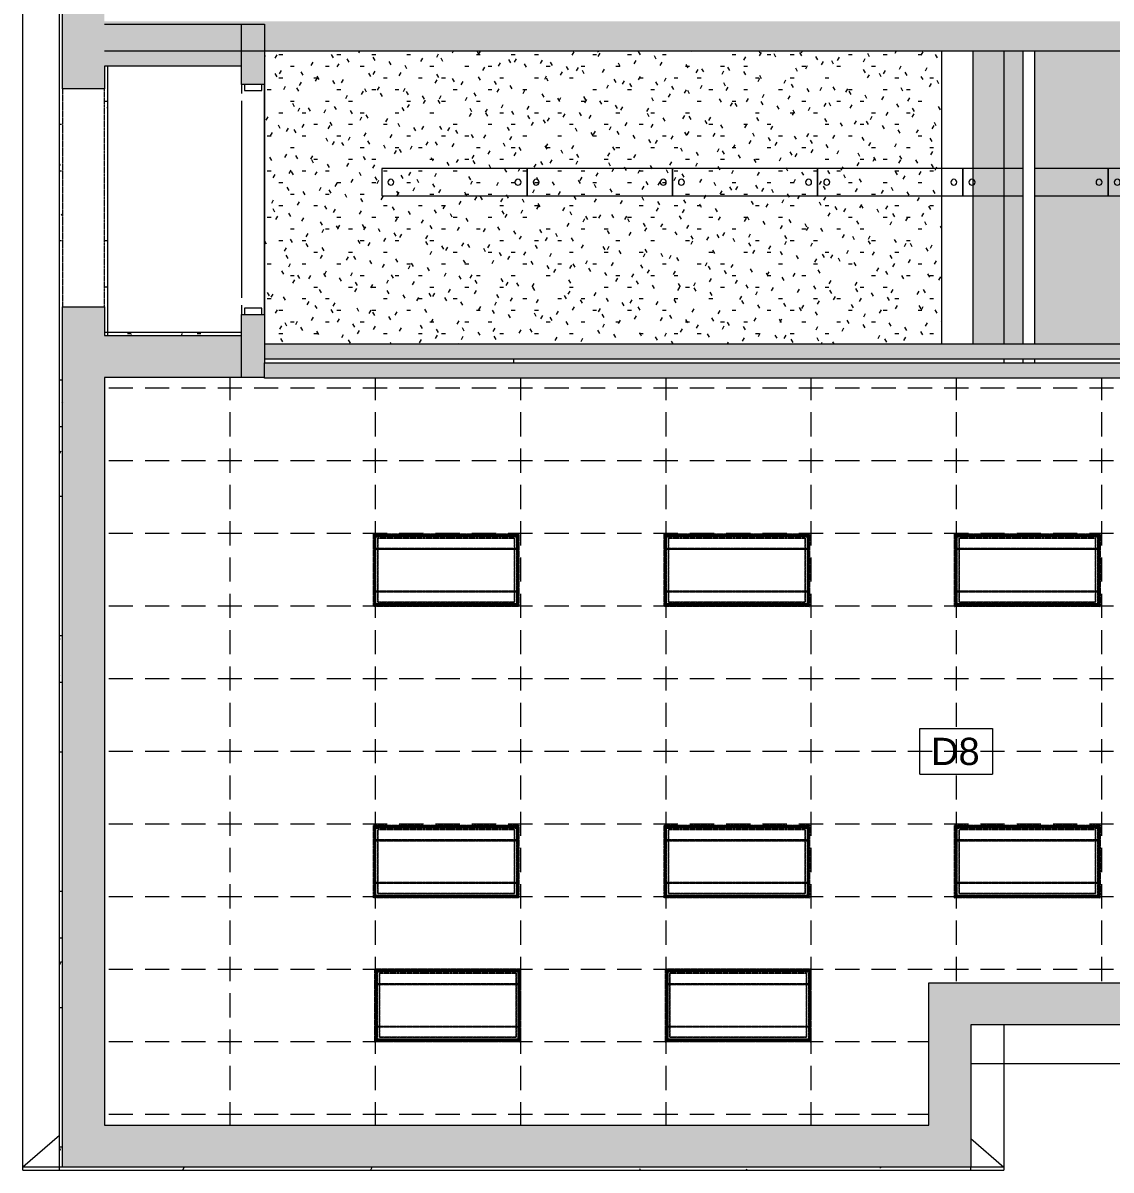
# Model space of a CAD drawing. Header units: inches. Extents: x 741 to 4565, y -315 to 887.
# Drawn here: x 2377 to 2736.5, y -161.2 to 217.8 of the extents above; entities that cross this region are included whole.
import ezdxf

# ---------------------------------------------------------------- set-up
doc = ezdxf.new("R2010")
doc.units = ezdxf.units.IN
doc.header["$MEASUREMENT"] = 0
for name, pattern in [('Dash 1_16_', [0.125, 0.0625, -0.0625]), ('Demolished', [0.1875, 0.125, -0.0625]), ('Overhead', [0.15625, 0.09375, -0.0625])]:
    doc.linetypes.add(name, pattern=pattern)
for name, color, linetype, lineweight in [('A-ANNO-KEYN', 231, 'Continuous', 9), ('A-DETL', 90, 'Continuous', 9), ('A-DETL-GENF', 92, 'Continuous', 9), ('A-DETL-MBND', 5, 'Continuous', 13), ('A-DETL-MEDM', 33, 'Continuous', 13), ('A-DOOR', 31, 'Continuous', 13), ('A-DOOR-FRAM', 31, 'Continuous', 20), ('A-WALL', 113, 'Continuous', 13), ('A-WALL-PATT', 111, 'Continuous', 13), ('E-LITE-EQPM', 33, 'Demolished', 9), ('I-WALL', 2, 'Continuous', 13)]:
    doc.layers.add(name, color=color, linetype=linetype, lineweight=lineweight)
doc.styles.add('Arial', font='arial.ttf', dxfattribs={"height": 9})
pattern_1 = [(0, (0, 0), (30.72, 7.68), [1.267, -21.773, 1.267, -21.773, -122.88]), (0, (0, 0), (30.72, 7.68), [-46.08, 1.267, -44.813, 1.267, -21.773, -53.76]), (0, (0, 0), (30.72, 7.68), [-115.2, 1.267, -14.093, 1.267, -37.133]), (120, (11.52, 3.84), (-22.011075, 22.7643), [1.267, -21.773, 1.267, -21.773, -122.88]), (120, (11.52, 3.84), (-22.011075, 22.7643), [-46.08, 1.267, -44.813, 1.267, -21.773, -53.76]), (120, (11.52, 3.84), (-22.011075, 22.7643), [-115.2, 1.267, -14.093, 1.267, -37.133]), (240, (15.36, 19.2), (-8.708925, -30.4443), [1.267, -21.773, 1.267, -21.773, -122.88]), (240, (15.36, 19.2), (-8.708925, -30.4443), [-46.08, 1.267, -44.813, 1.267, -21.773, -53.76]), (240, (15.36, 19.2), (-8.708925, -30.4443), [-115.2, 1.267, -14.093, 1.267, -37.133])]
pattern_2 = [(0, (3425.421, 0), (15.36, 3.84), [1.267, -10.253, 1.267, -10.253, -61.44]), (0, (3425.421, 0), (15.36, 3.84), [-23.04, 1.267, -21.773, 1.267, -10.253, -26.88]), (0, (3425.421, 0), (15.36, 3.84), [-57.6, 1.267, -6.413, 1.267, -17.933]), (120, (3431.181, 1.92), (-11.005538, 11.38215), [1.267, -10.253, 1.267, -10.253, -61.44]), (120, (3431.181, 1.92), (-11.005538, 11.38215), [-23.04, 1.267, -21.773, 1.267, -10.253, -26.88]), (120, (3431.181, 1.92), (-11.005538, 11.38215), [-57.6, 1.267, -6.413, 1.267, -17.933]), (240, (3433.101, 9.6), (-4.354462, -15.22215), [1.267, -10.253, 1.267, -10.253, -61.44]), (240, (3433.101, 9.6), (-4.354462, -15.22215), [-23.04, 1.267, -21.773, 1.267, -10.253, -26.88]), (240, (3433.101, 9.6), (-4.354462, -15.22215), [-57.6, 1.267, -6.413, 1.267, -17.933])]

# ---------------------------------------------------------------- blocks, each defined once
blk = doc.blocks.new('Basic Wall _ Exterior - Brick and CMU on MTL_ Stud - ___-6877941-FIRST FLOOR RCP DEMO')
at = {"layer": 'A-WALL-PATT', "lineweight": 9}
h = blk.add_hatch(dxfattribs=at)
h.set_pattern_fill('FP_4', color=256, style=0, pattern_type=2)
h.set_pattern_definition(pattern_1)
h.paths.add_polyline_path([(-1036.32, -161.22), (-735.22, -161.22), (-735.22, -160.22), (-1035.32, -160.22)], flags=0)
at = {"layer": 'A-WALL', "lineweight": 9}
for p, q in [((-1036.32, -161.22), (-735.22, -161.22)), ((-735.22, -161.22), (-735.22, -160.22))]:
    blk.add_line(p, q, dxfattribs=at)
blk = doc.blocks.new('Basic Wall _ Exterior - Brick and CMU on MTL_ Stud - ___-6877947-FIRST FLOOR RCP DEMO')
at = {"layer": 'A-WALL-PATT', "lineweight": 9}
h = blk.add_hatch(dxfattribs=at)
h.set_pattern_fill('FP_4', color=256, style=0, pattern_type=2)
h.set_pattern_definition(pattern_1)
h.paths.add_polyline_path([(-1036.32, -161.22), (-1035.32, -160.22), (-1035.32, 480.91), (-1036.32, 480.91), (-1036.32, -160.22)], flags=0)
h.paths.add_polyline_path([(-1021.45, 114.56), (-1020.32, 114.56), (-1020.32, 203.49), (-1021.45, 203.49), (-1021.45, 117.27)], flags=0)
at = {"layer": 'A-WALL', "lineweight": 9}
for p, q in [((-1035.32, 480.91), (-1036.32, 480.91)), ((-1036.32, -161.22), (-1036.32, 480.91)), ((-1020.32, 114.56), (-1020.32, 203.49))]:
    blk.add_line(p, q, dxfattribs=at)
blk = doc.blocks.new('Basic Wall _ Exterior - Brick and CMU on MTL_ Stud - ___-6877953-FIRST FLOOR RCP DEMO')
at = {"layer": 'A-WALL-PATT', "lineweight": 9}
h = blk.add_hatch(dxfattribs=at)
h.set_pattern_fill('FP_4', color=256, style=0, pattern_type=2)
h.set_pattern_definition(pattern_1)
h.paths.add_polyline_path([(-976.21, 114.56), (-976.21, 115.56), (-1021.45, 115.56), (-1021.45, 114.56), (-1012.8, 114.56)], flags=0)
at = {"layer": 'A-WALL', "lineweight": 9}
blk.add_line((-976.21, 115.56), (-1021.45, 115.56), dxfattribs=at)
blk = doc.blocks.new('Door-Exterior-Double-Two_Lite - 72_ x 80_-7116274-FIRST FLOOR RCP DEMO')
at = {"layer": 'A-DOOR-FRAM', "color": 8}
for p, q in [((-36, 3.0625), (-38, 3.0625)), ((-38, 3.0625), (-38, -2.6875)), ((-36, -2.6875), (-36, 3.0625)), ((36, 3.0625), (36, -2.6875)), ((38, 3.0625), (36, 3.0625)), ((38, -2.6875), (38, 3.0625)), ((-38, -2.6875), (-36, -2.6875)), ((36, -2.6875), (38, -2.6875))]:
    blk.add_line(p, q, dxfattribs=at)
blk = doc.blocks.new('Door-Opening - 72_ x 84_-6876858-FIRST FLOOR RCP DEMO')
at = {"layer": 'A-DETL-GENF', "linetype": 'Overhead'}
for p, q in [((35.68, 6.94), (-36.32, 6.94)), ((-36.32, -6.94), (35.68, -6.94))]:
    blk.add_line(p, q, dxfattribs=at)
at = {"layer": 'A-DETL-MEDM', "lineweight": 20}
for p, q in [((-36.32, 6.94), (-36.32, -6.94)), ((35.68, -6.94), (35.68, 6.94))]:
    blk.add_line(p, q, dxfattribs=at)
blk = doc.blocks.new('Pendant Light - Linear - 2 Lamp - 48_ - 277V-6966244-FIRST FLOOR RCP DEMO')
at = {"layer": 'A-DETL-MBND', "lineweight": 9}
for p, q in [((-24, 4.5), (-24, -4.5)), ((24, 4.5), (-24, 4.5)), ((24, -4.5), (24, 4.5)), ((-24, -4.5), (24, -4.5))]:
    blk.add_line(p, q, dxfattribs=at)
for centre, start, end in [((-21, 0), 360, 180), ((-21, 0), 180, 0), ((21, 0), 0, 180), ((21, 0), 180, 360)]:
    blk.add_arc(centre, 1, start, end, dxfattribs=at)
blk = doc.blocks.new('Pendant Light - Linear - 2 Lamp - 48_ - 277V-V3-FIRST FLOOR RCP DEMO')
at = {"layer": 'A-DETL-MBND', "lineweight": 9}
for p, q in [((-24, 4.5), (-24, -4.5)), ((-4.19, 4.5), (-24, 4.5)), ((24, 4.5), (-0.19, 4.5)), ((24, -4.5), (24, 4.5)), ((-24, -4.5), (-4.19, -4.5)), ((-0.19, -4.5), (24, -4.5))]:
    blk.add_line(p, q, dxfattribs=at)
for centre, start, end in [((-21, 0), 360, 180), ((-21, 0), 180, 0), ((21, 0), 0, 180), ((21, 0), 180, 360)]:
    blk.add_arc(centre, 1, start, end, dxfattribs=at)
blk = doc.blocks.new('L-Recessed-Axis-Duo - 2 x 4-V18-FIRST FLOOR RCP DEMO')
at = {"layer": 'A-DETL', "linetype": 'Dash 1_16_'}
for p, q in [((-24.03, 12.03), (-24.03, -12.03)), ((24.03, 12.03), (-24.03, 12.03)), ((-23.7, -11.7), (-23.7, 11.7)), ((-23.7, 11.7), (23.7, 11.7)), ((-23.7, 11.7), (-23.7, -11.7)), ((23.7, 11.7), (-23.7, 11.7)), ((-23.7, 11.7), (-23.7, -11.7)), ((23.7, 11.7), (-23.7, 11.7)), ((23.38, 11.38), (-23.37, 11.38)), ((-23.37, 11.32), (-23.37, 11.38)), ((-23.37, 11.38), (-23.37, 11.36)), ((23.38, 11.36), (23.38, 11.38)), ((23.38, 11.38), (23.38, 11.32)), ((23.7, 11.7), (23.7, -11.7)), ((23.7, -11.7), (23.7, 11.7)), ((23.7, -11.7), (23.7, 11.7)), ((24.03, -12.03), (24.03, 12.03)), ((-23.37, 11.36), (-23.37, 11.28)), ((-23.37, 11.26), (-23.37, 11.32)), ((-23.37, 11.25), (-23.37, 11.31)), ((-23.37, 11.31), (-23.37, 11.3)), ((-23.37, 11.2), (-23.37, 11.31)), ((-23.37, 11.31), (-23.37, 11.3)), ((-23.37, 11.31), (23.38, 11.31)), ((-23.37, 11.31), (23.38, 11.31)), ((-23.37, 11.3), (-23.37, 11.23)), ((-23.37, 11.3), (-23.37, 11.19)), ((-23.37, 11.3), (23.38, 11.3)), ((-23.37, 11.3), (23.38, 11.3)), ((-23.37, 11.28), (-23.37, 11.22)), ((-23.37, 11.21), (-23.37, 11.28)), ((-23.37, 11.28), (-23.37, 11.27)), ((-23.37, 11.28), (23.38, 11.28)), ((-23.37, 11.27), (-23.37, 11.2)), ((-23.37, 11.27), (23.38, 11.27)), ((-23.37, 11.2), (-23.37, 11.26)), ((-23.37, 11.26), (-23.37, 11.14)), ((-23.37, 11.14), (-23.37, 11.26)), ((-23.37, 11.26), (23.38, 11.26)), ((-23.37, 11.26), (23.38, 11.26)), ((-23.37, 11.25), (-23.37, 11.21)), ((-23.37, 6.92), (-23.37, 11.25)), ((23.38, 11.25), (-23.37, 11.25)), ((-23.37, 11.25), (23.38, 11.25)), ((-23.37, 11.19), (-23.37, 11.25)), ((-23.37, 11.25), (23.38, 11.25)), ((-23.37, 11.23), (-23.37, 11.2)), ((-23.37, 11.23), (23.38, 11.23)), ((-23.37, 11.22), (-23.37, 11.19)), ((-23.37, 11.21), (-23.37, 11.19)), ((-23.37, 11.21), (23.38, 11.21)), ((-23.37, 11.19), (-23.37, 11.21)), ((-23.37, 11.21), (23.38, 11.21)), ((-23.37, 11.18), (-23.37, 11.2)), ((-23.37, 11.2), (-23.37, 11.14)), ((-23.37, 11.2), (23.38, 11.2)), ((-23.37, 11.2), (23.38, 11.2)), ((-23.37, 11.19), (-23.37, 11.15)), ((-23.37, 11.19), (23.38, 11.19)), ((-23.37, 11.19), (23.38, 11.19)), ((-23.37, 11.15), (-23.37, 11.18)), ((23.38, 11.18), (-23.37, 11.18)), ((-23.37, 11.17), (23.38, 11.17)), ((-23.37, 11.16), (23.38, 11.16)), ((-23.37, 11.15), (-23.37, 11.12)), ((-23.37, 11.15), (23.38, 11.15)), ((-23.37, 11.14), (-23.37, 11.15)), ((-23.37, 11.15), (23.38, 11.15)), ((-23.37, 11.14), (-23.37, 11.06)), ((-23.37, 11.06), (-23.37, 11.14)), ((-23.37, 11.14), (23.38, 11.14)), ((-23.37, 11.14), (23.38, 11.14)), ((-23.37, 11.14), (23.38, 11.14)), ((-23.37, 11.14), (23.38, 11.14)), ((-23.37, 11.12), (-23.37, 7.07)), ((-23.37, 11.12), (23.38, 11.12)), ((-23.37, 11.06), (23.38, 11.06)), ((-23.37, 11.06), (23.38, 11.06)), ((-23.32, -11.32), (-23.32, 11.32)), ((-23.32, 11.32), (23.32, 11.32)), ((23.32, 11.32), (-23.32, 11.32)), ((-23.32, 11.32), (-23.32, -11.32)), ((-22.57, -10.57), (-22.57, 10.57)), ((-22.57, 10.57), (22.57, 10.57)), ((22.57, 10.57), (-22.57, 10.57)), ((-22.57, 10.57), (-22.57, -10.57)), ((22.57, 10.57), (22.57, -10.57)), ((22.57, -10.57), (22.57, 10.57)), ((23.32, 11.32), (23.32, -11.32)), ((23.32, -11.32), (23.32, 11.32)), ((23.38, 11.28), (23.38, 11.36)), ((23.38, 11.32), (23.38, 11.26)), ((23.38, 11.3), (23.38, 11.31)), ((23.38, 11.31), (23.38, 11.2)), ((23.38, 11.3), (23.38, 11.31)), ((23.38, 11.31), (23.38, 11.25)), ((23.38, 11.19), (23.38, 11.3)), ((23.38, 11.23), (23.38, 11.3)), ((23.38, 11.27), (23.38, 11.28)), ((23.38, 11.28), (23.38, 11.21)), ((23.38, 11.22), (23.38, 11.28)), ((23.38, 11.2), (23.38, 11.27)), ((23.38, 11.26), (23.38, 11.14)), ((23.38, 11.14), (23.38, 11.26)), ((23.38, 11.26), (23.38, 11.2)), ((23.38, 11.25), (23.38, 6.92)), ((23.38, 11.21), (23.38, 11.25)), ((23.38, 11.25), (23.38, 11.19)), ((23.38, 11.2), (23.38, 11.23)), ((23.38, 11.19), (23.38, 11.22)), ((23.38, 11.19), (23.38, 11.21)), ((23.38, 11.21), (23.38, 11.19)), ((23.38, 11.14), (23.38, 11.2)), ((23.38, 11.2), (23.38, 11.18)), ((23.38, 11.15), (23.38, 11.19)), ((23.38, 11.18), (23.38, 11.15)), ((23.38, 11.12), (23.38, 11.15)), ((23.38, 11.15), (23.38, 11.14)), ((23.38, 11.14), (23.38, 11.06)), ((23.38, 11.06), (23.38, 11.14)), ((23.38, 7.07), (23.38, 11.12)), ((-23.37, 7.14), (-23.37, 7.15)), ((-23.37, 7.15), (-23.37, 7.07)), ((-23.37, 7.15), (23.38, 7.15)), ((-23.37, 7.06), (-23.37, 7.14)), ((23.38, 7.14), (-23.37, 7.14)), ((23.38, 7.09), (-23.37, 7.09)), ((-23.37, 7.07), (-23.37, 7.04)), ((-23.37, 7.07), (23.38, 7.07)), ((23.38, 7.07), (-23.37, 7.07)), ((-23.37, 7.07), (-23.37, 7.01)), ((-23.37, 7.07), (23.38, 7.07)), ((-23.37, 7.03), (-23.37, 7.06)), ((-23.37, 7.06), (-23.37, 6.95)), ((-23.37, 7.04), (-23.37, 7.06)), ((-23.37, 7.06), (23.38, 7.06)), ((-23.37, 7.04), (-23.37, 7.01)), ((-23.37, 7.04), (23.38, 7.04)), ((-23.37, 7.01), (-23.37, 7.04)), ((-23.37, 7.04), (23.38, 7.04)), ((-23.37, 6.96), (-23.37, 7.03)), ((-23.37, 7.02), (-23.37, 7.03)), ((-23.37, 7.03), (-23.37, 6.91)), ((-23.37, 7.03), (23.38, 7.03)), ((-23.37, 7.03), (23.38, 7.03)), ((-23.37, 6.9), (-23.37, 7.02)), ((-23.37, 7.02), (23.38, 7.02)), ((-23.37, 7.01), (-23.37, 6.98)), ((-23.37, 7.01), (23.38, 7.01)), ((-23.37, 7.01), (-23.37, 6.95)), ((-23.37, 7), (-23.37, 7.01)), ((-23.37, 7.01), (23.38, 7.01)), ((-23.37, 7.01), (23.38, 7.01)), ((-23.37, 6.94), (-23.37, 7)), ((-23.37, 7), (23.38, 7)), ((-23.37, 6.98), (-23.37, 6.95)), ((-23.37, 6.98), (23.38, 6.98)), ((-23.37, 6.95), (-23.37, 6.96)), ((-23.37, 6.95), (-23.37, 6.96)), ((-23.37, 6.96), (-23.37, 6.9)), ((-23.37, 6.96), (23.38, 6.96)), ((-23.37, 6.96), (23.38, 6.96)), ((-23.37, 6.95), (-23.37, 6.92)), ((-23.37, 6.95), (23.38, 6.95)), ((-23.37, 6.95), (23.38, 6.95)), ((-23.37, 6.95), (23.38, 6.95)), ((-23.37, 6.91), (-23.37, 6.94)), ((-23.37, 6.94), (23.38, 6.94)), ((-23.37, 6.92), (23.38, 6.92)), ((-23.37, 6.91), (23.38, 6.91)), ((-23.37, 6.9), (-23.37, 6.85)), ((-23.37, 6.85), (-23.37, 6.9)), ((-23.37, 6.9), (23.38, 6.9)), ((-23.37, 6.85), (23.38, 6.85)), ((23.38, 7.07), (23.38, 7.15)), ((23.38, 7.15), (23.38, 7.14)), ((23.38, 7.14), (23.38, 7.06)), ((23.38, 7.04), (23.38, 7.07)), ((23.38, 7.01), (23.38, 7.07)), ((23.38, 7.06), (23.38, 7.04)), ((23.38, 6.95), (23.38, 7.06)), ((23.38, 7.06), (23.38, 7.03)), ((23.38, 7.01), (23.38, 7.04)), ((23.38, 7.04), (23.38, 7.01)), ((23.38, 6.91), (23.38, 7.03)), ((23.38, 7.03), (23.38, 7.02)), ((23.38, 7.03), (23.38, 6.96)), ((23.38, 7.02), (23.38, 6.9)), ((23.38, 6.98), (23.38, 7.01)), ((23.38, 7.01), (23.38, 7)), ((23.38, 6.95), (23.38, 7.01)), ((23.38, 7), (23.38, 6.94)), ((23.38, 6.95), (23.38, 6.98)), ((23.38, 6.9), (23.38, 6.96)), ((23.38, 6.96), (23.38, 6.95)), ((23.38, 6.96), (23.38, 6.95)), ((23.38, 6.92), (23.38, 6.95)), ((23.38, 6.94), (23.38, 6.91)), ((23.38, 6.9), (23.38, 6.85)), ((23.38, 6.85), (23.38, 6.9)), ((23.38, -6.85), (-23.37, -6.85)), ((-23.37, -6.9), (-23.37, -6.85)), ((-23.37, -6.85), (-23.37, -6.9)), ((-23.37, -7.02), (-23.37, -6.9)), ((-23.37, -6.9), (-23.37, -6.96)), ((-23.37, -6.9), (23.38, -6.9)), ((-23.37, -6.94), (-23.37, -6.91)), ((-23.37, -6.91), (-23.37, -7.03)), ((-23.37, -6.91), (23.38, -6.91)), ((-23.37, -11.25), (-23.37, -6.92)), ((-23.37, -6.92), (-23.37, -6.95)), ((-23.37, -6.92), (23.38, -6.92)), ((-23.37, -7), (-23.37, -6.94)), ((-23.37, -6.94), (23.38, -6.94)), ((-23.37, -6.95), (-23.37, -6.98)), ((-23.37, -6.95), (23.38, -6.95)), ((-23.37, -6.96), (-23.37, -6.95)), ((-23.37, -6.95), (-23.37, -7.06)), ((-23.37, -6.96), (-23.37, -6.95)), ((-23.37, -6.95), (-23.37, -7.01)), ((-23.37, -6.95), (23.38, -6.95)), ((-23.37, -6.95), (23.38, -6.95)), ((-23.37, -7.03), (-23.37, -6.96)), ((-23.37, -6.96), (23.38, -6.96)), ((-23.37, -6.96), (23.38, -6.96)), ((-23.37, -6.98), (-23.37, -7.01)), ((-23.37, -6.98), (23.38, -6.98)), ((-23.37, -7.01), (-23.37, -7)), ((-23.37, -7), (23.38, -7)), ((-23.37, -7.01), (-23.37, -7.04)), ((-23.37, -7.01), (23.38, -7.01)), ((-23.37, -7.04), (-23.37, -7.01)), ((-23.37, -7.01), (-23.37, -7.07)), ((-23.37, -7.01), (23.38, -7.01)), ((-23.37, -7.01), (23.38, -7.01)), ((-23.37, -7.03), (-23.37, -7.02)), ((-23.37, -7.02), (23.38, -7.02)), ((-23.37, -7.06), (-23.37, -7.03)), ((-23.37, -7.03), (23.38, -7.03)), ((-23.37, -7.03), (23.38, -7.03)), ((-23.37, -7.04), (-23.37, -7.07)), ((-23.37, -7.04), (23.38, -7.04)), ((-23.37, -7.06), (-23.37, -7.04)), ((-23.37, -7.04), (23.38, -7.04)), ((-23.37, -7.14), (-23.37, -7.06)), ((-23.37, -7.06), (23.38, -7.06)), ((-23.37, -7.07), (-23.37, -11.12)), ((-23.37, -7.07), (23.38, -7.07)), ((-23.37, -7.07), (23.38, -7.07)), ((-23.37, -7.07), (-23.37, -7.15)), ((-23.37, -7.07), (23.38, -7.07)), ((-23.37, -7.09), (23.38, -7.09)), ((-23.37, -7.15), (-23.37, -7.14)), ((23.38, -7.14), (-23.37, -7.14)), ((-23.37, -7.15), (23.38, -7.15)), ((23.38, -6.9), (23.38, -6.85)), ((23.38, -6.85), (23.38, -6.9)), ((23.38, -6.96), (23.38, -6.9)), ((23.38, -6.9), (23.38, -7.02)), ((23.38, -7.03), (23.38, -6.91)), ((23.38, -6.91), (23.38, -6.94)), ((23.38, -6.95), (23.38, -6.92)), ((23.38, -6.92), (23.38, -11.25)), ((23.38, -6.94), (23.38, -7)), ((23.38, -6.98), (23.38, -6.95)), ((23.38, -7.01), (23.38, -6.95)), ((23.38, -6.95), (23.38, -6.96)), ((23.38, -7.06), (23.38, -6.95)), ((23.38, -6.95), (23.38, -6.96)), ((23.38, -6.96), (23.38, -7.03)), ((23.38, -7.01), (23.38, -6.98)), ((23.38, -7), (23.38, -7.01)), ((23.38, -7.04), (23.38, -7.01)), ((23.38, -7.07), (23.38, -7.01)), ((23.38, -7.01), (23.38, -7.04)), ((23.38, -7.02), (23.38, -7.03)), ((23.38, -7.03), (23.38, -7.06)), ((23.38, -7.07), (23.38, -7.04)), ((23.38, -7.04), (23.38, -7.06)), ((23.38, -7.06), (23.38, -7.14)), ((23.38, -11.12), (23.38, -7.07)), ((23.38, -7.15), (23.38, -7.07)), ((23.38, -7.14), (23.38, -7.15)), ((-23.37, -11.14), (-23.37, -11.06)), ((-23.37, -11.06), (-23.37, -11.14)), ((-23.37, -11.06), (23.38, -11.06)), ((-23.37, -11.06), (23.38, -11.06)), ((-23.37, -11.12), (-23.37, -11.15)), ((-23.37, -11.12), (23.38, -11.12)), ((-23.37, -11.15), (-23.37, -11.14)), ((-23.37, -11.14), (-23.37, -11.2)), ((-23.37, -11.26), (-23.37, -11.14)), ((-23.37, -11.14), (-23.37, -11.26)), ((-23.37, -11.14), (23.38, -11.14)), ((-23.37, -11.14), (23.38, -11.14)), ((-23.37, -11.14), (23.38, -11.14)), ((-23.37, -11.14), (23.38, -11.14)), ((-23.37, -11.15), (-23.37, -11.19)), ((-23.37, -11.15), (23.38, -11.15)), ((-23.37, -11.18), (-23.37, -11.15)), ((-23.37, -11.15), (23.38, -11.15)), ((23.38, -11.16), (-23.37, -11.16)), ((23.38, -11.17), (-23.37, -11.17)), ((-23.37, -11.2), (-23.37, -11.18)), ((23.38, -11.18), (-23.37, -11.18)), ((-23.37, -11.19), (-23.37, -11.21)), ((-23.37, -11.19), (23.38, -11.19)), ((23.38, -11.19), (-23.37, -11.19)), ((-23.37, -11.21), (-23.37, -11.19)), ((-23.37, -11.19), (-23.37, -11.3)), ((-23.37, -11.25), (-23.37, -11.19)), ((-23.37, -11.19), (-23.37, -11.22)), ((-23.37, -11.2), (-23.37, -11.27)), ((-23.37, -11.31), (-23.37, -11.2)), ((-23.37, -11.2), (-23.37, -11.23)), ((-23.37, -11.26), (-23.37, -11.2)), ((-23.37, -11.2), (23.38, -11.2)), ((-23.37, -11.2), (23.38, -11.2)), ((-23.37, -11.21), (-23.37, -11.25)), ((-23.37, -11.21), (23.38, -11.21)), ((-23.37, -11.28), (-23.37, -11.21)), ((-23.37, -11.21), (23.38, -11.21)), ((-23.37, -11.22), (-23.37, -11.28)), ((-23.37, -11.23), (-23.37, -11.3)), ((-23.37, -11.23), (23.38, -11.23)), ((23.38, -11.25), (-23.37, -11.25)), ((-23.37, -11.25), (23.38, -11.25)), ((-23.37, -11.31), (-23.37, -11.25)), ((-23.37, -11.25), (23.38, -11.25)), ((-23.37, -11.32), (-23.37, -11.26)), ((-23.37, -11.26), (23.38, -11.26)), ((-23.37, -11.26), (23.38, -11.26)), ((-23.37, -11.27), (-23.37, -11.28)), ((-23.37, -11.27), (23.38, -11.27)), ((-23.37, -11.28), (-23.37, -11.36)), ((-23.37, -11.28), (23.38, -11.28)), ((-23.37, -11.3), (-23.37, -11.31)), ((-23.37, -11.3), (-23.37, -11.31)), ((-23.37, -11.3), (23.38, -11.3)), ((-23.37, -11.3), (23.38, -11.3)), ((-23.37, -11.31), (23.38, -11.31)), ((-23.37, -11.31), (23.38, -11.31)), ((-23.37, -11.38), (-23.37, -11.32)), ((-23.37, -11.36), (-23.37, -11.38)), ((-23.32, -11.32), (23.32, -11.32)), ((-23.32, -11.32), (23.32, -11.32)), ((-22.57, -10.57), (22.57, -10.57)), ((-22.57, -10.57), (22.57, -10.57)), ((23.38, -11.14), (23.38, -11.06)), ((23.38, -11.06), (23.38, -11.14)), ((23.38, -11.15), (23.38, -11.12)), ((23.38, -11.26), (23.38, -11.14)), ((23.38, -11.14), (23.38, -11.26)), ((23.38, -11.2), (23.38, -11.14)), ((23.38, -11.14), (23.38, -11.15)), ((23.38, -11.19), (23.38, -11.15)), ((23.38, -11.15), (23.38, -11.18)), ((23.38, -11.18), (23.38, -11.2)), ((23.38, -11.21), (23.38, -11.19)), ((23.38, -11.22), (23.38, -11.19)), ((23.38, -11.19), (23.38, -11.25)), ((23.38, -11.3), (23.38, -11.19)), ((23.38, -11.19), (23.38, -11.21)), ((23.38, -11.2), (23.38, -11.26)), ((23.38, -11.23), (23.38, -11.2)), ((23.38, -11.2), (23.38, -11.31)), ((23.38, -11.27), (23.38, -11.2)), ((23.38, -11.25), (23.38, -11.21)), ((23.38, -11.21), (23.38, -11.28)), ((23.38, -11.28), (23.38, -11.22)), ((23.38, -11.3), (23.38, -11.23)), ((23.38, -11.25), (23.38, -11.31)), ((23.38, -11.26), (23.38, -11.32)), ((23.38, -11.28), (23.38, -11.27)), ((23.38, -11.36), (23.38, -11.28)), ((23.38, -11.31), (23.38, -11.3)), ((23.38, -11.31), (23.38, -11.3)), ((23.38, -11.32), (23.38, -11.38)), ((23.38, -11.38), (23.38, -11.36)), ((-24.03, -12.03), (24.03, -12.03)), ((23.7, -11.7), (-23.7, -11.7)), ((-23.7, -11.7), (23.7, -11.7)), ((-23.7, -11.7), (23.7, -11.7)), ((-23.37, -11.38), (23.38, -11.38))]:
    blk.add_line(p, q, dxfattribs=at)
for points, knots in [([(-23.97, 11.97), (-23.98, 11.98), (-23.98, 11.98), (-23.99, 11.99), (-24, 12), (-24.01, 12.01), (-24.01, 12.01), (-24.02, 12.02), (-24.02, 12.02), (-24.03, 12.03), (-24.03, 12.03), (-24.03, 12.03), (-24.03, 12.03)], [0, 0, 0, 0, 0.166667, 0.25, 0.333333, 0.416667, 0.5, 0.583333, 0.666667, 0.75, 0.833333, 1, 1, 1, 1]), ([(-24.03, 12.03), (-24.03, 12.03), (-24.03, 12.03), (-24.03, 12.03), (-24.02, 12.02), (-24.02, 12.02), (-24.01, 12.01), (-24.01, 12.01), (-24, 12), (-23.99, 11.99), (-23.98, 11.98), (-23.98, 11.98), (-23.97, 11.97)], [0, 0, 0, 0, 0.166667, 0.25, 0.333333, 0.416667, 0.5, 0.583333, 0.666667, 0.75, 0.833333, 1, 1, 1, 1]), ([(-24, 12), (-24, 12), (-24, 12), (-24, 12), (-23.99, 11.99), (-23.99, 11.99), (-23.98, 11.98), (-23.98, 11.98), (-23.97, 11.97), (-23.97, 11.97)], [0, 0, 0, 0, 0.166667, 0.333333, 0.458333, 0.583333, 0.708333, 0.833333, 1, 1, 1, 1]), ([(-23.73, 11.73), (-23.73, 11.73), (-23.72, 11.72), (-23.71, 11.71), (-23.7, 11.7), (-23.69, 11.69), (-23.69, 11.69), (-23.68, 11.68), (-23.68, 11.68), (-23.67, 11.67), (-23.67, 11.67), (-23.67, 11.67), (-23.67, 11.67)], [0, 0, 0, 0, 0.166667, 0.25, 0.333333, 0.416667, 0.5, 0.583333, 0.666667, 0.75, 0.833333, 1, 1, 1, 1]), ([(-23.7, 11.7), (-23.7, 11.7), (-23.7, 11.7), (-23.7, 11.7), (-23.71, 11.71), (-23.71, 11.71), (-23.72, 11.72), (-23.72, 11.72), (-23.73, 11.73), (-23.73, 11.73)], [0, 0, 0, 0, 0.166667, 0.333333, 0.458333, 0.583333, 0.708333, 0.833333, 1, 1, 1, 1]), ([(-23.64, 11.64), (-23.65, 11.65), (-23.65, 11.65), (-23.66, 11.66), (-23.67, 11.67), (-23.68, 11.68), (-23.68, 11.68), (-23.69, 11.69), (-23.69, 11.69), (-23.7, 11.7), (-23.7, 11.7), (-23.7, 11.7), (-23.7, 11.7)], [0, 0, 0, 0, 0.166667, 0.25, 0.333333, 0.416667, 0.5, 0.583333, 0.666667, 0.75, 0.833333, 1, 1, 1, 1]), ([(-23.67, 11.67), (-23.67, 11.67), (-23.67, 11.67), (-23.67, 11.67), (-23.66, 11.66), (-23.66, 11.66), (-23.65, 11.65), (-23.65, 11.65), (-23.64, 11.64), (-23.64, 11.64)], [0, 0, 0, 0, 0.166667, 0.333333, 0.458333, 0.583333, 0.708333, 0.833333, 1, 1, 1, 1]), ([(23.64, 11.64), (23.65, 11.65), (23.65, 11.65), (23.66, 11.66), (23.67, 11.67), (23.68, 11.68), (23.68, 11.68), (23.69, 11.69), (23.69, 11.69), (23.7, 11.7), (23.7, 11.7), (23.7, 11.7), (23.7, 11.7)], [0, 0, 0, 0, 0.166667, 0.25, 0.333333, 0.416667, 0.5, 0.583333, 0.666667, 0.75, 0.833333, 1, 1, 1, 1]), ([(23.67, 11.67), (23.67, 11.67), (23.67, 11.67), (23.67, 11.67), (23.66, 11.66), (23.66, 11.66), (23.65, 11.65), (23.65, 11.65), (23.64, 11.64), (23.64, 11.64)], [0, 0, 0, 0, 0.166667, 0.333333, 0.458333, 0.583333, 0.708333, 0.833333, 1, 1, 1, 1]), ([(23.73, 11.73), (23.73, 11.73), (23.72, 11.72), (23.71, 11.71), (23.7, 11.7), (23.69, 11.69), (23.69, 11.69), (23.68, 11.68), (23.68, 11.68), (23.67, 11.67), (23.67, 11.67), (23.67, 11.67), (23.67, 11.67)], [0, 0, 0, 0, 0.166667, 0.25, 0.333333, 0.416667, 0.5, 0.583333, 0.666667, 0.75, 0.833333, 1, 1, 1, 1]), ([(23.7, 11.7), (23.7, 11.7), (23.7, 11.7), (23.7, 11.7), (23.71, 11.71), (23.71, 11.71), (23.72, 11.72), (23.72, 11.72), (23.73, 11.73), (23.73, 11.73)], [0, 0, 0, 0, 0.166667, 0.333333, 0.458333, 0.583333, 0.708333, 0.833333, 1, 1, 1, 1]), ([(23.97, 11.97), (23.98, 11.98), (23.98, 11.98), (23.99, 11.99), (24, 12), (24.01, 12.01), (24.01, 12.01), (24.02, 12.02), (24.02, 12.02), (24.03, 12.03), (24.03, 12.03), (24.03, 12.03), (24.03, 12.03)], [0, 0, 0, 0, 0.166667, 0.25, 0.333333, 0.416667, 0.5, 0.583333, 0.666667, 0.75, 0.833333, 1, 1, 1, 1]), ([(24.03, 12.03), (24.03, 12.03), (24.03, 12.03), (24.03, 12.03), (24.02, 12.02), (24.02, 12.02), (24.01, 12.01), (24.01, 12.01), (24, 12), (23.99, 11.99), (23.98, 11.98), (23.98, 11.98), (23.97, 11.97)], [0, 0, 0, 0, 0.166667, 0.25, 0.333333, 0.416667, 0.5, 0.583333, 0.666667, 0.75, 0.833333, 1, 1, 1, 1]), ([(24, 12), (24, 12), (24, 12), (24, 12), (23.99, 11.99), (23.99, 11.99), (23.98, 11.98), (23.98, 11.98), (23.97, 11.97), (23.97, 11.97)], [0, 0, 0, 0, 0.166667, 0.333333, 0.458333, 0.583333, 0.708333, 0.833333, 1, 1, 1, 1]), ([(-24.03, -12.03), (-24.03, -12.03), (-24.03, -12.03), (-24.03, -12.03), (-24.02, -12.02), (-24.02, -12.02), (-24.01, -12.01), (-24.01, -12.01), (-24, -12), (-23.99, -11.99), (-23.98, -11.98), (-23.98, -11.98), (-23.97, -11.97)], [-1, -1, -1, -1, -0.833333, -0.75, -0.666667, -0.583333, -0.5, -0.416667, -0.333333, -0.25, -0.166667, 0, 0, 0, 0]), ([(-23.97, -11.97), (-23.98, -11.98), (-23.98, -11.98), (-23.99, -11.99), (-24, -12), (-24.01, -12.01), (-24.01, -12.01), (-24.02, -12.02), (-24.02, -12.02), (-24.03, -12.03), (-24.03, -12.03), (-24.03, -12.03), (-24.03, -12.03)], [-1, -1, -1, -1, -0.833333, -0.75, -0.666667, -0.583333, -0.5, -0.416667, -0.333333, -0.25, -0.166667, 0, 0, 0, 0]), ([(-23.97, -11.97), (-23.98, -11.98), (-23.98, -11.98), (-23.99, -11.99), (-23.99, -11.99), (-24, -12), (-24, -12), (-24, -12), (-24, -12)], [-1, -1, -1, -1, -0.75, -0.583333, -0.458333, -0.333333, -0.166667, 0, 0, 0, 0]), ([(-23.67, -11.67), (-23.67, -11.67), (-23.67, -11.67), (-23.67, -11.67), (-23.68, -11.68), (-23.68, -11.68), (-23.69, -11.69), (-23.69, -11.69), (-23.7, -11.7), (-23.71, -11.71), (-23.72, -11.72), (-23.73, -11.73), (-23.73, -11.73)], [-1, -1, -1, -1, -0.833333, -0.75, -0.666667, -0.583333, -0.5, -0.416667, -0.333333, -0.25, -0.166667, 0, 0, 0, 0]), ([(-23.73, -11.73), (-23.73, -11.73), (-23.72, -11.72), (-23.71, -11.71), (-23.71, -11.71), (-23.7, -11.7), (-23.7, -11.7), (-23.7, -11.7), (-23.7, -11.7)], [-1, -1, -1, -1, -0.75, -0.583333, -0.458333, -0.333333, -0.166667, 0, 0, 0, 0]), ([(-23.7, -11.7), (-23.7, -11.7), (-23.7, -11.7), (-23.7, -11.7), (-23.69, -11.69), (-23.69, -11.69), (-23.68, -11.68), (-23.68, -11.68), (-23.67, -11.67), (-23.66, -11.66), (-23.65, -11.65), (-23.65, -11.65), (-23.64, -11.64)], [-1, -1, -1, -1, -0.833333, -0.75, -0.666667, -0.583333, -0.5, -0.416667, -0.333333, -0.25, -0.166667, 0, 0, 0, 0]), ([(-23.64, -11.64), (-23.65, -11.65), (-23.65, -11.65), (-23.66, -11.66), (-23.66, -11.66), (-23.67, -11.67), (-23.67, -11.67), (-23.67, -11.67), (-23.67, -11.67)], [-1, -1, -1, -1, -0.75, -0.583333, -0.458333, -0.333333, -0.166667, 0, 0, 0, 0]), ([(23.67, -11.67), (23.67, -11.67), (23.67, -11.67), (23.67, -11.67), (23.66, -11.66), (23.66, -11.66), (23.65, -11.65), (23.65, -11.65), (23.64, -11.64), (23.64, -11.64)], [0, 0, 0, 0, 0.166667, 0.333333, 0.458333, 0.583333, 0.708333, 0.833333, 1, 1, 1, 1]), ([(23.64, -11.64), (23.65, -11.65), (23.65, -11.65), (23.66, -11.66), (23.67, -11.67), (23.68, -11.68), (23.68, -11.68), (23.69, -11.69), (23.69, -11.69), (23.7, -11.7), (23.7, -11.7), (23.7, -11.7), (23.7, -11.7)], [0, 0, 0, 0, 0.166667, 0.25, 0.333333, 0.416667, 0.5, 0.583333, 0.666667, 0.75, 0.833333, 1, 1, 1, 1]), ([(23.73, -11.73), (23.73, -11.73), (23.72, -11.72), (23.71, -11.71), (23.7, -11.7), (23.69, -11.69), (23.69, -11.69), (23.68, -11.68), (23.68, -11.68), (23.67, -11.67), (23.67, -11.67), (23.67, -11.67), (23.67, -11.67)], [0, 0, 0, 0, 0.166667, 0.25, 0.333333, 0.416667, 0.5, 0.583333, 0.666667, 0.75, 0.833333, 1, 1, 1, 1]), ([(23.7, -11.7), (23.7, -11.7), (23.7, -11.7), (23.7, -11.7), (23.71, -11.71), (23.71, -11.71), (23.72, -11.72), (23.72, -11.72), (23.73, -11.73), (23.73, -11.73)], [0, 0, 0, 0, 0.166667, 0.333333, 0.458333, 0.583333, 0.708333, 0.833333, 1, 1, 1, 1]), ([(24, -12), (24, -12), (24, -12), (24, -12), (23.99, -11.99), (23.99, -11.99), (23.98, -11.98), (23.98, -11.98), (23.97, -11.97), (23.97, -11.97)], [0, 0, 0, 0, 0.166667, 0.333333, 0.458333, 0.583333, 0.708333, 0.833333, 1, 1, 1, 1]), ([(23.97, -11.97), (23.98, -11.98), (23.98, -11.98), (23.99, -11.99), (24, -12), (24.01, -12.01), (24.01, -12.01), (24.02, -12.02), (24.02, -12.02), (24.03, -12.03), (24.03, -12.03), (24.03, -12.03), (24.03, -12.03)], [0, 0, 0, 0, 0.166667, 0.25, 0.333333, 0.416667, 0.5, 0.583333, 0.666667, 0.75, 0.833333, 1, 1, 1, 1]), ([(24.03, -12.03), (24.03, -12.03), (24.03, -12.03), (24.03, -12.03), (24.02, -12.02), (24.02, -12.02), (24.01, -12.01), (24.01, -12.01), (24, -12), (23.99, -11.99), (23.98, -11.98), (23.98, -11.98), (23.97, -11.97)], [0, 0, 0, 0, 0.166667, 0.25, 0.333333, 0.416667, 0.5, 0.583333, 0.666667, 0.75, 0.833333, 1, 1, 1, 1])]:
    blk.add_open_spline(points, degree=3, knots=knots, dxfattribs=at)
for points in [[(-23.97, 11.97), (-23.97, 11.97), (-23.98, 11.98), (-23.99, 11.99), (-23.99, 11.99), (-24, 12), (-24, 12), (-24, 12), (-24, 12)], [(23.97, 11.97), (23.97, 11.97), (23.98, 11.98), (23.99, 11.99), (23.99, 11.99), (24, 12), (24, 12), (24, 12), (24, 12)], [(-24, -12), (-24, -12), (-24, -12), (-24, -12), (-23.99, -11.99), (-23.99, -11.99), (-23.98, -11.98), (-23.97, -11.97), (-23.97, -11.97)], [(23.97, -11.97), (23.97, -11.97), (23.98, -11.98), (23.99, -11.99), (23.99, -11.99), (24, -12), (24, -12), (24, -12), (24, -12)]]:
    blk.add_open_spline(points, degree=3, dxfattribs=at)
blk = doc.blocks.new('Keynote Tag - Keynote Number - Boxed-135510-FIRST FLOOR RCP DEMO')
at = {"layer": 'A-ANNO-KEYN'}
for p, q in [((-0.125, -0.0792), (-0.125, 0.0781)), ((-0.125, 0.0781), (0.125, 0.0781)), ((0.125, 0.0781), (0.125, -0.0792)), ((-0.125, -0.0792), (0.125, -0.0792))]:
    blk.add_line(p, q, dxfattribs=at)

msp = doc.modelspace()

# ---------------------------------------------------------------- hatches: boundary and pattern name
at = {"layer": 'A-DETL-MBND', "lineweight": 9}
h = msp.add_hatch(dxfattribs=at)
h.set_pattern_fill('FP_3', color=256, style=0, pattern_type=2)
h.set_pattern_definition(pattern_2)
h.paths.add_polyline_path([(2549.74, 111.74), (2680.51, 111.74), (2680.51, 208.48), (2456.96, 208.48), (2456.96, 111.74), (2458.33, 111.74)], flags=0)
h = msp.add_hatch(dxfattribs=at)
h.set_pattern_fill('FP_3', color=256, style=0, pattern_type=2)
h.set_pattern_definition(pattern_2)
h.paths.add_polyline_path([(3189.66, 111.74), (3190.22, 111.74), (3190.22, 208.48), (3140.98, 208.48), (3140.98, 207.73), (3139.36, 207.73), (3113.9, 182.28), (3112.93, 183.25), (3137.41, 207.73), (3101.73, 207.73), (3101.73, 208.48), (2711.4, 208.48), (2711.4, 111.74), (3143.95, 111.74)], flags=0)
h.paths.add_polyline_path([(2690.96, 111.74), (2707.4, 111.74), (2707.4, 208.48), (2690.96, 208.48)], flags=0)
h = msp.add_hatch(dxfattribs=at)
h.set_pattern_fill('FP_23', color=256, style=0, pattern_type=2)
h.set_pattern_definition([(0, (2685.35, -22.828), (48, -24), [4, -4, 8, -4, -28]), (0, (2685.35, -22.828), (48, -24), [-20, 8, -4, 8, -4, -4]), (0, (2685.35, -22.828), (48, -24), [-44, 4, 0]), (270, (2685.35, -22.83), (-48, -24), [4, -4, 8, -4, -4]), (270, (2685.35, -22.83), (-48, -24), [-20, 4, 0])])
h.paths.add_polyline_path([(2676.32, -146.34), (2676.32, -146.34), (2676.32, -99.35), (2795.39, -99.35), (2795.39, -98.6), (2834.64, -98.6), (2834.64, -99.35), (2966.72, -99.35), (2966.72, 58.38), (2966.06, 58.38), (2966.06, 97.63), (2966.72, 97.63), (2966.72, 100.49), (2456.83, 100.49), (2456.83, 100.69), (2403.97, 100.69), (2403.97, -146.34), (2626.26, -146.34)], flags=0)
h.paths.add_polyline_path([(2493.67, -118.49), (2493.67, -95.08), (2541.07, -95.08), (2541.07, -118.49), (2498.32, -118.49)], flags=0)
h.paths.add_polyline_path([(2635.45, -118.49), (2589.67, -118.49), (2589.67, -95.08), (2637.07, -95.08), (2637.07, -118.49)], flags=0)
h.paths.add_polyline_path([(2504.04, -70.99), (2493.17, -70.99), (2493.17, -47.58), (2540.57, -47.58), (2540.57, -70.99), (2515.46, -70.99)], flags=0)
h.paths.add_polyline_path([(2589.17, -70.99), (2589.17, -47.58), (2636.57, -47.58), (2636.57, -70.99), (2595.45, -70.99)], flags=0)
h.paths.add_polyline_path([(2732.57, -70.99), (2685.17, -70.99), (2685.17, -47.58), (2732.57, -47.58), (2732.57, -68.86)], flags=0)
h.paths.add_polyline_path([(2828.57, -70.99), (2781.17, -70.99), (2781.17, -47.58), (2828.57, -47.58), (2828.57, -68.86)], flags=0)
h.paths.add_polyline_path([(2915.41, -70.99), (2877.17, -70.99), (2877.17, -47.58), (2924.57, -47.58), (2924.57, -70.99)], flags=0)
h.paths.add_polyline_path([(2504.04, 25.31), (2493.17, 25.31), (2493.17, 48.71), (2540.57, 48.71), (2540.57, 25.31), (2515.46, 25.31)], flags=0)
h.paths.add_polyline_path([(2606.88, 25.31), (2589.17, 25.31), (2589.17, 48.71), (2636.57, 48.71), (2636.57, 25.31), (2618.31, 25.31)], flags=0)
h.paths.add_polyline_path([(2709.72, 25.31), (2685.17, 25.31), (2685.17, 48.71), (2732.57, 48.71), (2732.57, 25.31), (2721.15, 25.31)], flags=0)
h.paths.add_polyline_path([(2801.14, 25.31), (2781.17, 25.31), (2781.17, 48.71), (2828.57, 48.71), (2828.57, 25.31), (2812.56, 25.31)], flags=0)
h.paths.add_polyline_path([(2892.55, 25.31), (2877.17, 25.31), (2877.17, 48.71), (2924.57, 48.71), (2924.57, 25.31), (2903.98, 25.31)], flags=0)
h = msp.add_hatch(dxfattribs=at)
h.set_pattern_fill('FP_5', color=256, style=0, pattern_type=2)
h.set_pattern_definition([(0, (2685.392, -22.828), (0, -24), []), (270, (2685.39, -22.83), (-48, -3e-15), [])])
h.paths.add_polyline_path([(2526.89, -113.64), (2540.69, -113.64), (2540.69, -99.93), (2494.05, -99.93), (2494.05, -113.64), (2504.04, -113.64)], flags=0)
h.paths.add_polyline_path([(2629.73, -113.64), (2636.69, -113.64), (2636.69, -99.93), (2590.05, -99.93), (2590.05, -113.64), (2618.31, -113.64)], flags=0)
h.paths.add_polyline_path([(2966.72, -99.35), (2966.81, -99.35), (2966.81, 58.38), (2966.72, 58.38), (2966.72, -93.22)], flags=0)
h.paths.add_polyline_path([(2504.04, -66.14), (2540.19, -66.14), (2540.19, -52.43), (2493.55, -52.43), (2493.55, -66.14), (2498.02, -66.14)], flags=0)
h.paths.add_polyline_path([(2636.19, -66.14), (2636.19, -52.43), (2589.55, -52.43), (2589.55, -66.14), (2629.73, -66.14)], flags=0)
h.paths.add_polyline_path([(2709.72, -66.14), (2732.19, -66.14), (2732.19, -52.43), (2685.55, -52.43), (2685.55, -66.14), (2698.29, -66.14)], flags=0)
h.paths.add_polyline_path([(2828.19, -66.14), (2828.19, -52.43), (2781.55, -52.43), (2781.55, -66.14), (2823.99, -66.14)], flags=0)
h.paths.add_polyline_path([(2915.41, -66.14), (2924.19, -66.14), (2924.19, -52.43), (2877.55, -52.43), (2877.55, -66.14), (2903.98, -66.14)], flags=0)
h.paths.add_polyline_path([(2531.61, 30.16), (2540.19, 30.16), (2540.19, 43.87), (2493.55, 43.87), (2493.55, 30.16), (2526.89, 30.16)], flags=0)
h.paths.add_polyline_path([(2606.88, 30.16), (2636.19, 30.16), (2636.19, 43.87), (2589.55, 43.87), (2589.55, 30.16), (2595.45, 30.16)], flags=0)
h.paths.add_polyline_path([(2698.29, 30.16), (2732.19, 30.16), (2732.19, 43.87), (2685.55, 43.87), (2685.55, 30.16), (2686.87, 30.16)], flags=0)
h.paths.add_polyline_path([(2801.14, 30.16), (2828.19, 30.16), (2828.19, 43.87), (2781.55, 43.87), (2781.55, 30.16), (2789.71, 30.16)], flags=0)
h.paths.add_polyline_path([(2892.55, 30.16), (2924.19, 30.16), (2924.19, 43.87), (2877.55, 43.87), (2877.55, 30.16), (2881.13, 30.16)], flags=0)
h.paths.add_polyline_path([(2966.72, 97.63), (2966.81, 97.63), (2966.81, 100.49), (2966.72, 100.46), (2966.72, 100.43)], flags=0)
at = {"layer": 'A-WALL-PATT'}
h = msp.add_hatch(color=250, dxfattribs=at)
h.paths.add_polyline_path([(2403.97, -146.34), (2403.97, 124.03), (2390.1, 124.03), (2390.1, -146.34)], flags=0)
h.paths.add_polyline_path([(2403.97, 196.03), (2403.97, 480.91), (2390.1, 480.91), (2390.1, 196.03)], flags=0)
at = {"layer": 'A-WALL-PATT', "lineweight": 9}
h = msp.add_hatch(color=7, dxfattribs=at)
h.paths.add_polyline_path([(3199.73, 208.48), (3199.73, 218.36), (3140.61, 218.36), (3140.61, 208.48), (3196.36, 208.48)], flags=0)
h.paths.add_polyline_path([(3102.11, 208.48), (3102.11, 218.36), (2403.97, 218.36), (2403.97, 208.48), (3101.73, 208.48)], flags=0)
for points in [[(2403.97, 203.49), (2449.21, 203.49), (2449.21, 217.37), (2403.97, 217.37), (2403.97, 208.48)], [(2458.33, 106.74), (3203.59, 106.74), (3203.59, 111.74), (2456.83, 111.74), (2456.83, 106.74)], [(2456.83, 100.49), (2972.94, 100.49), (2972.94, 105.49), (2456.83, 105.49), (2456.83, 100.69)], [(2676.32, -146.34), (2690.2, -146.34), (2690.2, -99.35), (2676.32, -99.35), (2676.32, -139.45)]]:
    msp.add_hatch(color=7, dxfattribs=at).paths.add_polyline_path(points, flags=0)
h = msp.add_hatch(color=7, dxfattribs=at)
h.paths.add_polyline_path([(2456.83, 100.69), (2456.83, 121.53), (2449.21, 121.53), (2449.21, 100.69)], flags=0)
h.paths.add_polyline_path([(2450.21, 197.53), (2456.83, 197.53), (2456.83, 217.37), (2449.21, 217.37), (2449.21, 197.53)], flags=0)
at = {"layer": 'A-WALL-PATT'}
for points in [[(2449.21, 100.69), (2449.21, 114.56), (2403.97, 114.56), (2403.97, 100.69), (2412.62, 100.69)], [(2390.1, -160.22), (2690.2, -160.22), (2690.2, -146.34), (2390.1, -146.34)]]:
    msp.add_hatch(color=250, dxfattribs=at).paths.add_polyline_path(points, flags=0)
at = {"layer": 'A-WALL-PATT', "lineweight": 9}
h = msp.add_hatch(color=7, dxfattribs=at)
h.paths.add_polyline_path([(2690.2, -113.22), (2795.76, -113.22), (2795.76, -99.35), (2690.2, -99.35)], flags=0)
h.paths.add_polyline_path([(2834.26, -113.22), (3206.56, -113.22), (3206.56, -99.35), (2834.26, -99.35), (2834.26, -112.47)], flags=0)

# ---------------------------------------------------------------- linework, layer by layer
at = {"layer": 'A-DETL-MBND', "lineweight": 9}
for p, q in [((2377.04, -161.22), (2377.04, 494.47)), ((2456.96, 111.74), (2456.96, 208.48)), ((2680.51, 208.48), (2680.51, 111.74)), ((2690.96, 111.74), (2690.96, 208.48)), ((2701.12, 208.48), (2701.12, 111.74)), ((2707.4, 208.48), (2707.4, 111.74)), ((2711.4, 111.74), (2711.4, 208.48)), ((2539.08, 106.74), (2539.08, 105.49)), ((2701.12, 106.74), (2701.12, 105.49)), ((2707.4, 106.74), (2707.4, 105.49)), ((2711.4, 105.49), (2711.4, 106.74)), ((2540.57, 48.71), (2493.17, 48.71)), ((2493.17, 48.71), (2493.17, 25.31)), ((2540.57, 25.31), (2540.57, 48.71)), ((2636.57, 48.71), (2589.17, 48.71)), ((2589.17, 48.71), (2589.17, 25.31)), ((2636.57, 25.31), (2636.57, 48.71)), ((2732.57, 48.71), (2685.17, 48.71)), ((2685.17, 48.71), (2685.17, 25.31)), ((2732.57, 25.31), (2732.57, 48.71)), ((2493.17, 25.31), (2540.57, 25.31)), ((2589.17, 25.31), (2636.57, 25.31)), ((2685.17, 25.31), (2732.57, 25.31)), ((2540.57, -47.58), (2493.17, -47.58)), ((2493.17, -47.58), (2493.17, -70.99)), ((2540.57, -70.99), (2540.57, -47.58)), ((2636.57, -47.58), (2589.17, -47.58)), ((2589.17, -47.58), (2589.17, -70.99)), ((2636.57, -70.99), (2636.57, -47.58)), ((2732.57, -47.58), (2685.17, -47.58)), ((2685.17, -47.58), (2685.17, -70.99)), ((2732.57, -70.99), (2732.57, -47.58)), ((2493.17, -70.99), (2540.57, -70.99)), ((2589.17, -70.99), (2636.57, -70.99)), ((2685.17, -70.99), (2732.57, -70.99)), ((2541.07, -95.08), (2493.67, -95.08)), ((2493.67, -95.08), (2493.67, -118.49)), ((2541.07, -118.49), (2541.07, -95.08)), ((2637.07, -95.08), (2589.67, -95.08)), ((2589.67, -95.08), (2589.67, -118.49)), ((2637.07, -118.49), (2637.07, -95.08)), ((2701.12, -113.22), (2701.12, -161.22)), ((2493.67, -118.49), (2541.07, -118.49)), ((2589.67, -118.49), (2637.07, -118.49)), ((2818.87, -126.17), (2690.2, -126.17)), ((2389.1, -149.84), (2377.04, -160.31)), ((2690.2, -150.84), (2701.12, -160.31)), ((2701.12, -160.31), (2377.04, -160.31)), ((2377.04, -161.22), (2701.12, -161.22))]:
    msp.add_line(p, q, dxfattribs=at)
at = {"layer": 'A-WALL', "color": 8, "lineweight": 20}
for p, q in [((2390.1, 196.03), (2390.1, 480.91)), ((2403.97, 217.37), (2456.83, 217.37)), ((2456.83, 217.37), (2456.83, 197.53)), ((3101.73, 208.48), (2403.97, 208.48)), ((2449.21, 203.49), (2403.97, 203.49)), ((2403.97, 203.49), (2403.97, 196.03)), ((2449.21, 197.53), (2449.21, 203.49)), ((2450.21, 197.53), (2449.21, 197.53)), ((2456.83, 197.53), (2455.96, 197.53)), ((2390.1, -160.22), (2390.1, 124.03)), ((2403.97, 124.03), (2403.97, 114.56)), ((2449.21, 114.56), (2449.21, 121.53)), ((2449.21, 121.53), (2450.21, 121.53)), ((2455.96, 121.53), (2456.83, 121.53)), ((2456.83, 121.53), (2456.83, 111.74)), ((2403.97, 114.56), (2449.21, 114.56)), ((2456.83, 106.74), (2456.83, 105.49)), ((2403.97, 100.69), (2403.97, -146.34)), ((2456.83, 100.69), (2403.97, 100.69)), ((2676.32, -146.34), (2676.32, -99.35)), ((2676.32, -99.35), (2795.39, -99.35)), ((2690.2, -113.22), (2690.2, -160.22)), ((2795.39, -113.22), (2690.2, -113.22)), ((2403.97, -146.34), (2676.32, -146.34)), ((2690.2, -160.22), (2390.1, -160.22))]:
    msp.add_line(p, q, dxfattribs=at)
at = {"layer": 'A-WALL', "color": 55}
for p, q in [((2449.21, 203.49), (2449.21, 217.37)), ((2449.21, 100.69), (2449.21, 114.56)), ((2456.83, 111.74), (2456.83, 106.74)), ((2456.83, 100.69), (2456.83, 105.49))]:
    msp.add_line(p, q, dxfattribs=at)
at = {"layer": 'A-WALL', "lineweight": 9}
for p, q in [((2449.21, 197.53), (2449.21, 194.53)), ((2456.83, 121.53), (2456.83, 197.53)), ((2449.21, 192.05), (2449.21, 127)), ((2449.21, 124.53), (2449.21, 121.53))]:
    msp.add_line(p, q, dxfattribs=at)
at = {"layer": 'I-WALL', "color": 8, "lineweight": 20}
for p, q in [((2456.83, 111.74), (3203.59, 111.74)), ((3203.59, 106.74), (2456.83, 106.74)), ((2456.83, 105.49), (2972.94, 105.49)), ((2456.83, 100.49), (2456.83, 100.69)), ((2966.81, 100.49), (2456.83, 100.49))]:
    msp.add_line(p, q, dxfattribs=at)

# ---------------------------------------------------------------- block references
at = {"layer": 'A-ANNO-KEYN', "xscale": 95.99999999999994, "yscale": 95.99999999999994, "zscale": 95.99999999999994}
msp.add_blockref('Keynote Tag - Keynote Number - Boxed-135510-FIRST FLOOR RCP DEMO', (2685.35, -22.83), dxfattribs=at)
at = {"layer": 'A-DOOR'}
for name, p, rotation in [('Door-Exterior-Double-Two_Lite - 72_ x 80_-7116274-FIRST FLOOR RCP DEMO', (2453.27, 159.53), 90.00000000000027), ('Door-Opening - 72_ x 84_-6876858-FIRST FLOOR RCP DEMO', (2397.04, 160.35), 89.9999999999999)]:
    msp.add_blockref(name, p, dxfattribs=dict(at, rotation=rotation))
at = {"layer": 'A-WALL', "lineweight": 9}
for name in ['Basic Wall _ Exterior - Brick and CMU on MTL_ Stud - ___-6877947-FIRST FLOOR RCP DEMO', 'Basic Wall _ Exterior - Brick and CMU on MTL_ Stud - ___-6877953-FIRST FLOOR RCP DEMO', 'Basic Wall _ Exterior - Brick and CMU on MTL_ Stud - ___-6877941-FIRST FLOOR RCP DEMO']:
    msp.add_blockref(name, (3425.42, 0), dxfattribs=at)
at = {"layer": 'E-LITE-EQPM', "linetype": 'Continuous'}
for name, p in [('Pendant Light - Linear - 2 Lamp - 48_ - 277V-6966244-FIRST FLOOR RCP DEMO', (2519.59, 165.2)), ('Pendant Light - Linear - 2 Lamp - 48_ - 277V-6966244-FIRST FLOOR RCP DEMO', (2567.59, 165.2)), ('Pendant Light - Linear - 2 Lamp - 48_ - 277V-6966244-FIRST FLOOR RCP DEMO', (2615.59, 165.2)), ('Pendant Light - Linear - 2 Lamp - 48_ - 277V-6966244-FIRST FLOOR RCP DEMO', (2663.59, 165.2)), ('Pendant Light - Linear - 2 Lamp - 48_ - 277V-V3-FIRST FLOOR RCP DEMO', (2711.59, 165.2)), ('Pendant Light - Linear - 2 Lamp - 48_ - 277V-6966244-FIRST FLOOR RCP DEMO', (2759.59, 165.2))]:
    msp.add_blockref(name, p, dxfattribs=at)
at = {"layer": 'E-LITE-EQPM', "linetype": 'Dash 1_16_', "extrusion": (0, 0, -1), "rotation": 180}
for p in [(-2516.87, 37.01), (-2612.87, 37.01), (-2708.87, 37.01), (-2516.87, -59.28), (-2612.87, -59.28), (-2708.87, -59.28), (-2517.37, -106.78), (-2613.37, -106.78)]:
    msp.add_blockref('L-Recessed-Axis-Duo - 2 x 4-V18-FIRST FLOOR RCP DEMO', p, dxfattribs=at)

# ---------------------------------------------------------------- texts
at = {"layer": 'A-ANNO-KEYN', "insert": (2677.06, -18.38), "char_height": 9, "width": 19.695, "attachment_point": 1, "style": 'Arial'}
msp.add_mtext('D8', dxfattribs=at)

doc.saveas('drawing.dxf')
